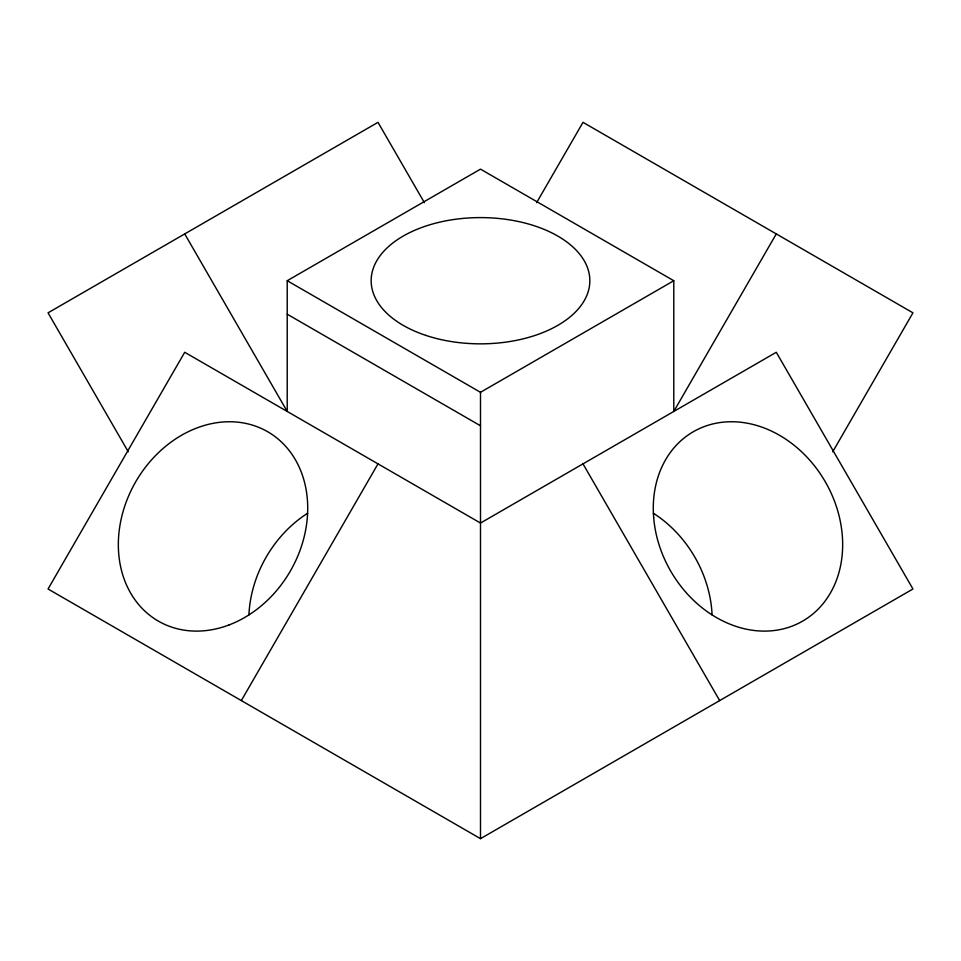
<?xml version="1.0" encoding="UTF-8"?>
<svg xmlns="http://www.w3.org/2000/svg" width="961" height="961" viewBox="0 0 961 961"><rect width="100%" height="100%" fill="white"/><g stroke="black" fill="none" stroke-linecap="round" stroke-linejoin="round"><path stroke-width="1.44" d="M241.331 700.581L377.997 463.863M536.61 202.675L583.003 122.335L912.95 312.83L832.731 451.778M776.284 233.919L673.781 411.452L673.781 280.72L480.5 169.136L287.219 280.72L287.219 411.452L184.716 233.919M287.219 280.72L480.5 392.304L673.781 280.72M480.5 838.665L912.95 588.997L776.284 352.279L480.5 523.048L184.716 352.279L48.05 588.997L480.5 838.665L480.5 392.304M287.219 314.199L480.5 425.783M583.003 463.863L719.669 700.581M424.39 202.675L377.997 122.335L48.05 312.83L128.269 451.778M248.911 614.956A109.338 89.277 -60 0 1 307.628 513.246M653.372 513.246A109.338 89.277 60 0 1 712.089 614.956M425.831 335.389A109.338 63.126 0 0 0 589.838 280.72A109.338 63.126 0 0 0 425.831 226.051A109.338 63.126 0 0 0 425.831 335.389M229.03 624.95A109.338 89.277 -60 0 0 285.837 446.517A109.338 89.277 -60 0 0 124.197 507.816A109.338 89.277 -60 0 0 229.03 624.95M653.684 517.739A109.338 89.277 60 0 0 802.639 621.118A109.338 89.277 60 0 0 787.6 440.426A109.338 89.277 60 0 0 653.684 517.739"/></g></svg>
